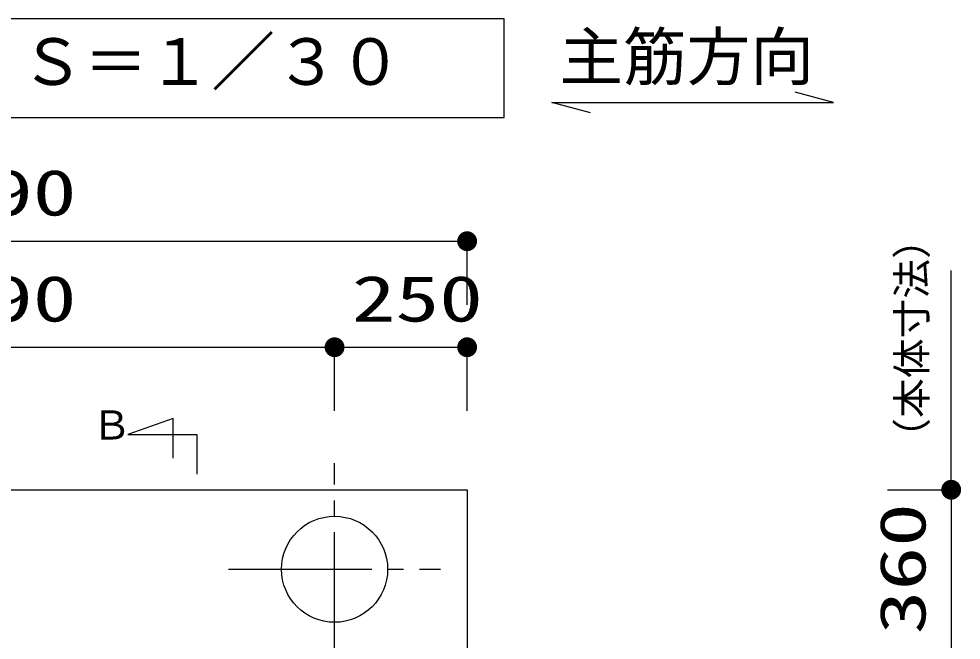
# Model space of a CAD drawing. Units: millimetres, scale not verified. Extents: x -9125 to 8193, y -6841 to 5236.
# Drawn here: x -3930 to -2153, y 966 to 2138 of the extents above; entities that cross this region are included whole.
import ezdxf
from ezdxf.enums import TextEntityAlignment as Align

# ---------------------------------------------------------------- set-up
doc = ezdxf.new("R2010")
doc.units = ezdxf.units.MM
doc.header["$LTSCALE"] = 30
doc.linetypes.add('CHAIN2', pattern=[12, 9, -1, 1, -1])
for name, color, linetype, lineweight in [('0-1_KIKI', 3, 'Continuous', 25), ('0-2_SEISAKU', 2, 'Continuous', 25), ('0-6_SUNPO', 7, 'Continuous', 25)]:
    doc.layers.add(name, color=color, linetype=linetype, lineweight=lineweight)
doc.styles.add('MS Gothic', font='')
doc.styles.add('ＭＳ ゴシック', font='')
doc.styles.get('MS Gothic').set_extended_font_data('MS Gothic')
doc.styles.get('ＭＳ ゴシック').set_extended_font_data('MS Gothic')

msp = doc.modelspace()

# ---------------------------------------------------------------- linework, layer by layer
at = {"layer": '0-1_KIKI'}
msp.add_line((-2393.45, 1980.39), (-2465.9, 1999.81), dxfattribs=at)
msp.add_lwpolyline([(-3014.79, 1951.83), (-3014.79, 2138.14), (-5044.11, 2138.14), (-5044.11, 1951.83)], close=True, dxfattribs=at)
for points in [[(-2851.96, 1960.98), (-2924.41, 1980.39), (-2393.45, 1980.39)], [(-3639.27, 1309.4), (-3639.27, 1384.4), (-3724.27, 1354.4)], [(-3724.27, 1354.4), (-3594.27, 1354.4), (-3594.27, 1279.4)]]:
    msp.add_lwpolyline(points, dxfattribs=at)
at = {"layer": '0-2_SEISAKU', "linetype": 'CHAIN2'}
for p, q in [((-3334.45, 900.02), (-3334.45, 1300.02)), ((-3534.45, 1100.02), (-3134.45, 1100.02))]:
    msp.add_line(p, q, dxfattribs=at)
at = {"layer": '0-2_SEISAKU'}
for p, q in [((-4974.45, 1250.02), (-3084.45, 1250.02)), ((-3084.45, 1250.02), (-3084.45, -669.98))]:
    msp.add_line(p, q, dxfattribs=at)
msp.add_circle((-3334.45, 1100.02), 100, dxfattribs=at)
at = {"layer": '0-6_SUNPO', "color": 4}
for p, q in [((-4974.45, 1718.76), (-3084.45, 1718.76)), ((-3084.45, 1598.76), (-3084.45, 1718.76)), ((-2171.33, 1250.02), (-2171.33, 1663.54)), ((-4724.45, 1518.76), (-3334.45, 1518.76)), ((-3334.45, 1398.76), (-3334.45, 1518.76)), ((-3334.45, 1398.76), (-3334.45, 1518.76)), ((-3334.45, 1518.76), (-3084.45, 1518.76)), ((-3084.45, 1398.76), (-3084.45, 1518.76)), ((-2291.33, 1250.02), (-2171.33, 1250.02)), ((-2171.33, 1250.02), (-2171.33, 890.02))]:
    msp.add_line(p, q, dxfattribs=at)
at = {"layer": '0-6_SUNPO'}
for points in [[(-3101.77, 1725.94), (-3084.45, 1718.76), (-3102.84, 1722.42)], [(-3100.04, 1729.18), (-3084.45, 1718.76), (-3101.77, 1725.94)], [(-3097.71, 1732.02), (-3084.45, 1718.76), (-3100.04, 1729.18)], [(-3094.87, 1734.35), (-3084.45, 1718.76), (-3097.71, 1732.02)], [(-3091.63, 1736.08), (-3084.45, 1718.76), (-3094.87, 1734.35)], [(-3088.11, 1737.15), (-3084.45, 1718.76), (-3091.63, 1736.08)], [(-3084.45, 1737.51), (-3084.45, 1718.76), (-3088.11, 1737.15)], [(-3080.79, 1737.15), (-3084.45, 1718.76), (-3084.45, 1737.51)], [(-3077.27, 1736.08), (-3084.45, 1718.76), (-3080.79, 1737.15)], [(-3074.03, 1734.35), (-3084.45, 1718.76), (-3077.27, 1736.08)], [(-3071.19, 1732.02), (-3084.45, 1718.76), (-3074.03, 1734.35)], [(-3068.86, 1729.18), (-3084.45, 1718.76), (-3071.19, 1732.02)], [(-3067.13, 1725.94), (-3084.45, 1718.76), (-3068.86, 1729.18)], [(-3066.06, 1722.42), (-3084.45, 1718.76), (-3067.13, 1725.94)], [(-3102.84, 1722.42), (-3084.45, 1718.76), (-3103.2, 1718.76)], [(-3103.2, 1718.76), (-3084.45, 1718.76), (-3102.84, 1715.1)], [(-3102.84, 1715.1), (-3084.45, 1718.76), (-3101.77, 1711.58)], [(-3101.77, 1711.58), (-3084.45, 1718.76), (-3100.04, 1708.34)], [(-3100.04, 1708.34), (-3084.45, 1718.76), (-3097.71, 1705.5)], [(-3097.71, 1705.5), (-3084.45, 1718.76), (-3094.87, 1703.17)], [(-3094.87, 1703.17), (-3084.45, 1718.76), (-3091.63, 1701.44)], [(-3091.63, 1701.44), (-3084.45, 1718.76), (-3088.11, 1700.37)], [(-3088.11, 1700.37), (-3084.45, 1718.76), (-3084.45, 1700.01)], [(-3065.7, 1718.76), (-3084.45, 1718.76), (-3066.06, 1722.42)], [(-3084.45, 1700.01), (-3084.45, 1718.76), (-3080.79, 1700.37)], [(-3080.79, 1700.37), (-3084.45, 1718.76), (-3077.27, 1701.44)], [(-3077.27, 1701.44), (-3084.45, 1718.76), (-3074.03, 1703.17)], [(-3074.03, 1703.17), (-3084.45, 1718.76), (-3071.19, 1705.5)], [(-3071.19, 1705.5), (-3084.45, 1718.76), (-3068.86, 1708.34)], [(-3068.86, 1708.34), (-3084.45, 1718.76), (-3067.13, 1711.58)], [(-3067.13, 1711.58), (-3084.45, 1718.76), (-3066.06, 1715.1)], [(-3066.06, 1715.1), (-3084.45, 1718.76), (-3065.7, 1718.76)], [(-3350.04, 1529.18), (-3334.45, 1518.76), (-3351.77, 1525.94)], [(-3350.04, 1529.18), (-3334.45, 1518.76), (-3351.77, 1525.94)], [(-3347.71, 1532.02), (-3334.45, 1518.76), (-3350.04, 1529.18)], [(-3347.71, 1532.02), (-3334.45, 1518.76), (-3350.04, 1529.18)], [(-3344.87, 1534.35), (-3334.45, 1518.76), (-3347.71, 1532.02)], [(-3344.87, 1534.35), (-3334.45, 1518.76), (-3347.71, 1532.02)], [(-3341.63, 1536.08), (-3334.45, 1518.76), (-3344.87, 1534.35)], [(-3341.63, 1536.08), (-3334.45, 1518.76), (-3344.87, 1534.35)], [(-3338.11, 1537.15), (-3334.45, 1518.76), (-3341.63, 1536.08)], [(-3338.11, 1537.15), (-3334.45, 1518.76), (-3341.63, 1536.08)], [(-3334.45, 1537.51), (-3334.45, 1518.76), (-3338.11, 1537.15)], [(-3334.45, 1537.51), (-3334.45, 1518.76), (-3338.11, 1537.15)], [(-3330.79, 1537.15), (-3334.45, 1518.76), (-3334.45, 1537.51)], [(-3330.79, 1537.15), (-3334.45, 1518.76), (-3334.45, 1537.51)], [(-3327.27, 1536.08), (-3334.45, 1518.76), (-3330.79, 1537.15)], [(-3327.27, 1536.08), (-3334.45, 1518.76), (-3330.79, 1537.15)], [(-3324.03, 1534.35), (-3334.45, 1518.76), (-3327.27, 1536.08)], [(-3324.03, 1534.35), (-3334.45, 1518.76), (-3327.27, 1536.08)], [(-3321.19, 1532.02), (-3334.45, 1518.76), (-3324.03, 1534.35)], [(-3321.19, 1532.02), (-3334.45, 1518.76), (-3324.03, 1534.35)], [(-3318.86, 1529.18), (-3334.45, 1518.76), (-3321.19, 1532.02)], [(-3318.86, 1529.18), (-3334.45, 1518.76), (-3321.19, 1532.02)], [(-3317.13, 1525.94), (-3334.45, 1518.76), (-3318.86, 1529.18)], [(-3317.13, 1525.94), (-3334.45, 1518.76), (-3318.86, 1529.18)], [(-3100.04, 1529.18), (-3084.45, 1518.76), (-3101.77, 1525.94)], [(-3097.71, 1532.02), (-3084.45, 1518.76), (-3100.04, 1529.18)], [(-3094.87, 1534.35), (-3084.45, 1518.76), (-3097.71, 1532.02)], [(-3091.63, 1536.08), (-3084.45, 1518.76), (-3094.87, 1534.35)], [(-3088.11, 1537.15), (-3084.45, 1518.76), (-3091.63, 1536.08)], [(-3084.45, 1537.51), (-3084.45, 1518.76), (-3088.11, 1537.15)], [(-3080.79, 1537.15), (-3084.45, 1518.76), (-3084.45, 1537.51)], [(-3077.27, 1536.08), (-3084.45, 1518.76), (-3080.79, 1537.15)], [(-3074.03, 1534.35), (-3084.45, 1518.76), (-3077.27, 1536.08)], [(-3071.19, 1532.02), (-3084.45, 1518.76), (-3074.03, 1534.35)], [(-3068.86, 1529.18), (-3084.45, 1518.76), (-3071.19, 1532.02)], [(-3067.13, 1525.94), (-3084.45, 1518.76), (-3068.86, 1529.18)], [(-3352.84, 1522.42), (-3334.45, 1518.76), (-3353.2, 1518.76)], [(-3352.84, 1522.42), (-3334.45, 1518.76), (-3353.2, 1518.76)], [(-3353.2, 1518.76), (-3334.45, 1518.76), (-3352.84, 1515.1)], [(-3353.2, 1518.76), (-3334.45, 1518.76), (-3352.84, 1515.1)], [(-3351.77, 1525.94), (-3334.45, 1518.76), (-3352.84, 1522.42)], [(-3351.77, 1525.94), (-3334.45, 1518.76), (-3352.84, 1522.42)], [(-3352.84, 1515.1), (-3334.45, 1518.76), (-3351.77, 1511.58)], [(-3352.84, 1515.1), (-3334.45, 1518.76), (-3351.77, 1511.58)], [(-3351.77, 1511.58), (-3334.45, 1518.76), (-3350.04, 1508.34)], [(-3351.77, 1511.58), (-3334.45, 1518.76), (-3350.04, 1508.34)], [(-3350.04, 1508.34), (-3334.45, 1518.76), (-3347.71, 1505.5)], [(-3350.04, 1508.34), (-3334.45, 1518.76), (-3347.71, 1505.5)], [(-3347.71, 1505.5), (-3334.45, 1518.76), (-3344.87, 1503.17)], [(-3347.71, 1505.5), (-3334.45, 1518.76), (-3344.87, 1503.17)], [(-3344.87, 1503.17), (-3334.45, 1518.76), (-3341.63, 1501.44)], [(-3344.87, 1503.17), (-3334.45, 1518.76), (-3341.63, 1501.44)], [(-3341.63, 1501.44), (-3334.45, 1518.76), (-3338.11, 1500.37)], [(-3341.63, 1501.44), (-3334.45, 1518.76), (-3338.11, 1500.37)], [(-3338.11, 1500.37), (-3334.45, 1518.76), (-3334.45, 1500.01)], [(-3338.11, 1500.37), (-3334.45, 1518.76), (-3334.45, 1500.01)], [(-3316.06, 1522.42), (-3334.45, 1518.76), (-3317.13, 1525.94)], [(-3316.06, 1522.42), (-3334.45, 1518.76), (-3317.13, 1525.94)], [(-3315.7, 1518.76), (-3334.45, 1518.76), (-3316.06, 1522.42)], [(-3315.7, 1518.76), (-3334.45, 1518.76), (-3316.06, 1522.42)], [(-3334.45, 1500.01), (-3334.45, 1518.76), (-3330.79, 1500.37)], [(-3330.79, 1500.37), (-3334.45, 1518.76), (-3327.27, 1501.44)], [(-3327.27, 1501.44), (-3334.45, 1518.76), (-3324.03, 1503.17)], [(-3324.03, 1503.17), (-3334.45, 1518.76), (-3321.19, 1505.5)], [(-3321.19, 1505.5), (-3334.45, 1518.76), (-3318.86, 1508.34)], [(-3318.86, 1508.34), (-3334.45, 1518.76), (-3317.13, 1511.58)], [(-3317.13, 1511.58), (-3334.45, 1518.76), (-3316.06, 1515.1)], [(-3316.06, 1515.1), (-3334.45, 1518.76), (-3315.7, 1518.76)], [(-3334.45, 1500.01), (-3334.45, 1518.76), (-3330.79, 1500.37)], [(-3330.79, 1500.37), (-3334.45, 1518.76), (-3327.27, 1501.44)], [(-3327.27, 1501.44), (-3334.45, 1518.76), (-3324.03, 1503.17)], [(-3324.03, 1503.17), (-3334.45, 1518.76), (-3321.19, 1505.5)], [(-3321.19, 1505.5), (-3334.45, 1518.76), (-3318.86, 1508.34)], [(-3318.86, 1508.34), (-3334.45, 1518.76), (-3317.13, 1511.58)], [(-3317.13, 1511.58), (-3334.45, 1518.76), (-3316.06, 1515.1)], [(-3316.06, 1515.1), (-3334.45, 1518.76), (-3315.7, 1518.76)], [(-3102.84, 1522.42), (-3084.45, 1518.76), (-3103.2, 1518.76)], [(-3103.2, 1518.76), (-3084.45, 1518.76), (-3102.84, 1515.1)], [(-3101.77, 1525.94), (-3084.45, 1518.76), (-3102.84, 1522.42)], [(-3102.84, 1515.1), (-3084.45, 1518.76), (-3101.77, 1511.58)], [(-3101.77, 1511.58), (-3084.45, 1518.76), (-3100.04, 1508.34)], [(-3100.04, 1508.34), (-3084.45, 1518.76), (-3097.71, 1505.5)], [(-3097.71, 1505.5), (-3084.45, 1518.76), (-3094.87, 1503.17)], [(-3094.87, 1503.17), (-3084.45, 1518.76), (-3091.63, 1501.44)], [(-3091.63, 1501.44), (-3084.45, 1518.76), (-3088.11, 1500.37)], [(-3088.11, 1500.37), (-3084.45, 1518.76), (-3084.45, 1500.01)], [(-3066.06, 1522.42), (-3084.45, 1518.76), (-3067.13, 1525.94)], [(-3065.7, 1518.76), (-3084.45, 1518.76), (-3066.06, 1522.42)], [(-3084.45, 1500.01), (-3084.45, 1518.76), (-3080.79, 1500.37)], [(-3080.79, 1500.37), (-3084.45, 1518.76), (-3077.27, 1501.44)], [(-3077.27, 1501.44), (-3084.45, 1518.76), (-3074.03, 1503.17)], [(-3074.03, 1503.17), (-3084.45, 1518.76), (-3071.19, 1505.5)], [(-3071.19, 1505.5), (-3084.45, 1518.76), (-3068.86, 1508.34)], [(-3068.86, 1508.34), (-3084.45, 1518.76), (-3067.13, 1511.58)], [(-3067.13, 1511.58), (-3084.45, 1518.76), (-3066.06, 1515.1)], [(-3066.06, 1515.1), (-3084.45, 1518.76), (-3065.7, 1518.76)], [(-2184.59, 1263.28), (-2171.33, 1250.02), (-2186.92, 1260.44)], [(-2181.74, 1265.61), (-2171.33, 1250.02), (-2184.59, 1263.28)], [(-2178.5, 1267.34), (-2171.33, 1250.02), (-2181.74, 1265.61)], [(-2174.99, 1268.41), (-2171.33, 1250.02), (-2178.5, 1267.34)], [(-2171.33, 1268.77), (-2171.33, 1250.02), (-2174.99, 1268.41)], [(-2167.67, 1268.41), (-2171.33, 1250.02), (-2171.33, 1268.77)], [(-2164.15, 1267.34), (-2171.33, 1250.02), (-2167.67, 1268.41)], [(-2160.91, 1265.61), (-2171.33, 1250.02), (-2164.15, 1267.34)], [(-2158.07, 1263.28), (-2171.33, 1250.02), (-2160.91, 1265.61)], [(-2155.74, 1260.44), (-2171.33, 1250.02), (-2158.07, 1263.28)], [(-2189.72, 1253.68), (-2171.33, 1250.02), (-2190.08, 1250.02)], [(-2190.08, 1250.02), (-2171.33, 1250.02), (-2189.72, 1246.36)], [(-2188.65, 1257.2), (-2171.33, 1250.02), (-2189.72, 1253.68)], [(-2189.72, 1246.36), (-2171.33, 1250.02), (-2188.65, 1242.85)], [(-2186.92, 1260.44), (-2171.33, 1250.02), (-2188.65, 1257.2)], [(-2188.65, 1242.85), (-2171.33, 1250.02), (-2186.92, 1239.6)], [(-2186.92, 1239.6), (-2171.33, 1250.02), (-2184.59, 1236.76)], [(-2184.59, 1236.76), (-2171.33, 1250.02), (-2181.74, 1234.43)], [(-2181.74, 1234.43), (-2171.33, 1250.02), (-2178.5, 1232.7)], [(-2178.5, 1232.7), (-2171.33, 1250.02), (-2174.99, 1231.63)], [(-2174.99, 1231.63), (-2171.33, 1250.02), (-2171.33, 1231.27)], [(-2154, 1257.2), (-2171.33, 1250.02), (-2155.74, 1260.44)], [(-2152.94, 1253.68), (-2171.33, 1250.02), (-2154, 1257.2)], [(-2152.58, 1250.02), (-2171.33, 1250.02), (-2152.94, 1253.68)], [(-2171.33, 1231.27), (-2171.33, 1250.02), (-2167.67, 1231.63)], [(-2167.67, 1231.63), (-2171.33, 1250.02), (-2164.15, 1232.7)], [(-2164.15, 1232.7), (-2171.33, 1250.02), (-2160.91, 1234.43)], [(-2160.91, 1234.43), (-2171.33, 1250.02), (-2158.07, 1236.76)], [(-2158.07, 1236.76), (-2171.33, 1250.02), (-2155.74, 1239.6)], [(-2155.74, 1239.6), (-2171.33, 1250.02), (-2154, 1242.85)], [(-2154, 1242.85), (-2171.33, 1250.02), (-2152.94, 1246.36)], [(-2152.94, 1246.36), (-2171.33, 1250.02), (-2152.58, 1250.02)]]:
    msp.add_solid(points, dxfattribs=at)

# ---------------------------------------------------------------- texts
at = {"layer": '0-1_KIKI', "color": 4, "style": 'MS Gothic'}
for s, height, p in [('主筋方向', 87.98, (-2910.34, 1996.31)), ('Ｓ＝１／３０', 87.98, (-3927.04, 1987.2)), ('Ｂ', 54.99, (-3792.4, 1328.24))]:
    msp.add_text(s, height=height, dxfattribs=at).set_placement(p, align=Align.BOTTOM_LEFT)
at = {"layer": '0-6_SUNPO', "color": 3, "style": 'ＭＳ ゴシック', "width": 1.4}
for s, p in [('1890', (-4151.16, 1741.26)), ('1390', (-4151.16, 1541.26)), ('250', (-3302.02, 1541.26))]:
    msp.add_text(s, height=86.59, dxfattribs=at).set_placement(p, align=Align.BOTTOM_LEFT)
at = {"layer": '0-6_SUNPO', "color": 4, "style": 'MS Gothic'}
msp.add_text('（本体寸法）', height=54.99, rotation=90, dxfattribs=at).set_placement((-2201.73, 1310.37), align=Align.BOTTOM_LEFT)
at = {"layer": '0-6_SUNPO', "color": 3, "style": 'ＭＳ ゴシック', "width": 1.4}
msp.add_text('360', height=86.59, rotation=90, dxfattribs=at).set_placement((-2193.83, 977.45), align=Align.BOTTOM_LEFT)

doc.saveas('drawing.dxf')
